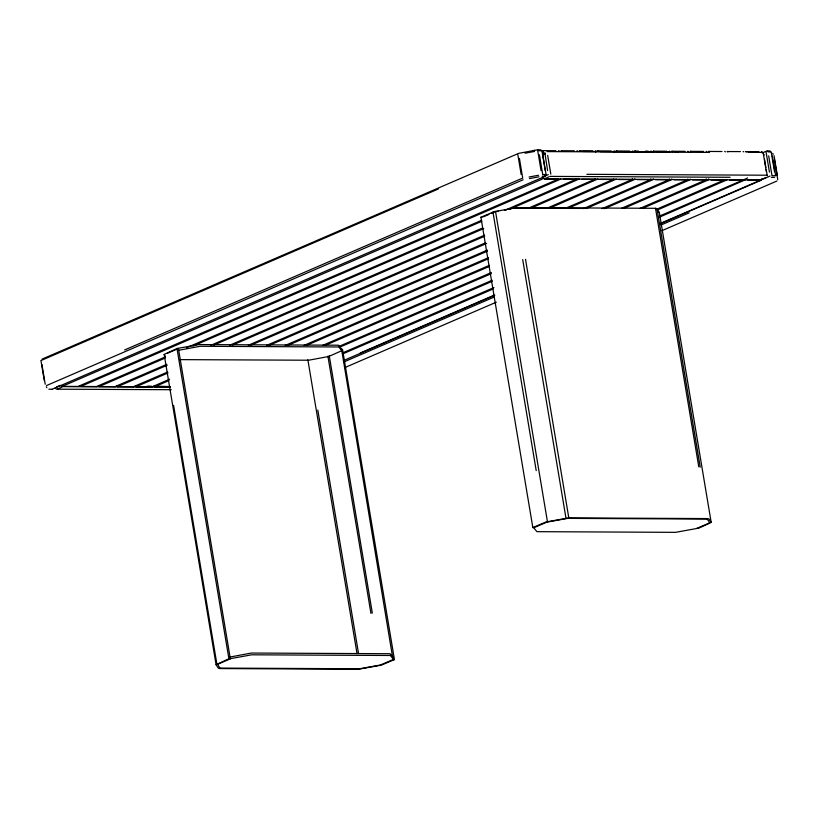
<?xml version="1.0" encoding="UTF-8"?>
<svg xmlns="http://www.w3.org/2000/svg" width="819" height="819" viewBox="0 0 819 819"><rect width="100%" height="100%" fill="white"/><g stroke="black" fill="none" stroke-linecap="round" stroke-linejoin="round"><path stroke-width="1.23" d="M632.432 178.798L632.012 179.576L565.12 208.456M634.889 178.808L634.469 179.586L567.577 208.476M650.89 178.89L650.47 179.668L583.578 208.548M653.347 178.9L652.927 179.678L586.035 208.569M669.348 178.982L668.928 179.76L602.037 208.64M671.805 178.992L671.385 179.77L604.494 208.65M687.796 179.074L687.376 179.852L621.662 208.231M690.263 179.085L689.844 179.863L624.129 208.241M544.87 154.197L544.87 153.102L547.604 170.536M394.441 659.602L381.265 665.182L358.466 669.256L219.84 668.57L218.386 668.263L216.083 664.7L164.169 354.422L176.986 348.505L199.099 344.564L338.431 345.208L341.503 348.925L393.018 659.592L380.374 664.997L359.572 668.775L220.946 668.089C219.615 668.089 217.23 664.741 218.284 663.994L230.927 658.578L251.73 654.801L390.356 655.487L393.427 659.203L393.018 659.592L394.441 659.602L342.516 349.314L341.093 349.314M216.083 664.7L228.91 658.783L230.334 658.793L178.409 348.505L167.465 353.235M659.152 212.5L656.961 208.61L655.507 208.302L516.881 207.617L494.082 211.681L480.907 217.27L532.831 527.559L534.254 527.559L546.897 522.153L567.7 518.376L706.326 519.062C707.657 519.062 710.042 522.409 708.978 523.167L696.345 528.572L675.542 532.35L536.916 531.664L533.845 527.948L534.254 527.559M659.264 212.162L711.189 522.45L698.361 528.368L696.938 528.368M542.413 157.258L543.703 153.583L542.874 150.594A1.372 0.86 -89.7 0 0 542.547 150.635L555.876 150.696M576.986 178.88L505.057 210.217M579.453 178.89L509.858 209.214M595.444 178.972L528.204 208.282M597.901 178.982L530.661 208.292M613.902 179.064L546.662 208.374M616.359 179.074L549.129 208.384M743.099 179.699L729.422 180.057M745.556 179.709L659.541 217.127M78 386.486L558.374 179.064M560.841 179.074L80.671 386.466L79.975 385.821M640.12 208.313L705.835 179.945L706.244 178.818M656.234 209.418L724.487 179.883M726.944 179.893L657.514 209.94M660.288 223.792L761.209 180.211L761.609 179.095M761.557 179.32L760.308 179.965L544.185 178.9L543.376 177.477M481.981 217.485L480.907 217.27M392.721 657.831L393.13 657.442L390.059 653.726L251.433 653.04L230.037 657.022M42.086 359.121L518.693 153.337L534.531 150.379M41.237 360.442L438.411 188.954M124.652 349.938L521.826 178.45M46.509 385.565L523.116 179.77M595.567 151.914L597.911 150.901A1.372 0.86 -89.7 0 1 598.249 150.87L598.72 151.535M56.521 386.957L60.289 385.329M544.522 176.249L548.29 174.621M52.314 389.189L545.3 176.249M61.517 385.739L62.224 386.373L542.188 179.136L542.598 178.02M57.299 389.138L62.142 387.039M544.185 178.9L549.037 176.812M614.025 152.006L616.369 150.993A1.372 0.86 -89.7 0 1 616.707 150.962L617.188 151.628M632.483 152.099L634.827 151.085A1.372 0.86 -89.7 0 1 635.165 151.054L635.636 151.72M483.425 216.81L488.902 214.445M491.093 213.503L494.379 212.08M96.458 386.568L165.274 356.92M186.374 347.819L481.705 220.291M98.434 385.913L99.13 386.558L165.121 358.067M193.018 346.017L481.767 221.345M114.916 386.66L166.759 364.342M210.688 345.372L482.586 227.979M116.892 386.005L117.588 386.65L167.158 365.243M213.82 345.096L483.804 228.532M133.374 386.752L167.619 372.031M229.811 345.178L484.633 235.155M135.35 386.097L136.046 386.742L168.028 372.932M232.279 345.188L484.664 236.21M147.338 386.158L151.341 386.179L152.047 386.814L169.646 379.217M248.27 345.27L485.513 242.833M153.798 386.189L154.504 386.834L168.888 380.62M250.727 345.28L486.609 243.438M266.728 345.362L487.346 250.102M269.185 345.372L487.459 251.126M285.186 345.454L488.441 257.688M287.889 345.352L488.431 258.763M304.146 345.321L489.312 265.366M306.347 345.444L489.301 266.451M762.254 152.948L766.953 150.921M322.604 345.413L491.369 272.543M325.727 345.137L491.339 273.638M642.577 208.333L708.302 179.955L708.701 178.839M339.383 346.232L492.239 280.231M339.496 347.256L492.199 281.316M342.577 352.907L493.97 287.541M659.428 216.103L747.082 178.255A1.822 1.147 -89.7 0 0 747.532 177.877M342.69 353.931L493.069 289.005M761.281 179.556L766.123 177.457M360.217 353.009L494.103 295.198M660.872 223.198L770.095 176.034M343.437 360.595L494.819 295.239M343.888 361.947L494.215 297.041M660.984 225.03L689.168 212.858M344.697 367.649L496.355 302.17M661.875 230.702L776.914 181.03M532.831 527.559L546.007 521.969L568.806 517.895L707.432 518.581L708.885 518.888L711.189 522.45M178.706 350.276L200.102 346.283L338.728 346.969L341.799 350.686L328.747 356.48L308.65 360.227L179.494 359.623M532.903 150.676L537.663 149.775M525.081 153.214L534.592 151.443M529.064 177.017L538.574 175.246M529.453 178.593L538.963 176.822M495.73 211.701L498.198 211.241M504.381 210.094L506.859 209.633M514.281 208.241L584.449 208.435M537.704 149.795L540.878 149.805M767.485 150.921L770.136 150.942M574.324 150.788L560.995 150.727A1.372 0.86 -89.7 0 1 561.332 150.686L561.742 151.116M592.782 150.88L579.453 150.809A1.372 0.86 -89.7 0 1 579.791 150.778L580.2 151.208M597.911 150.901L611.24 150.972M616.369 150.993L629.698 151.065M634.827 151.085L638.462 151.105M645.495 151.136L648.157 151.157M666.615 151.239L653.286 151.177A1.372 0.86 -89.7 0 1 653.613 151.136L654.094 151.812M685.073 151.331L671.734 151.269A1.372 0.86 -89.7 0 1 672.071 151.228L672.553 151.894M703.531 151.423L690.192 151.361A1.372 0.86 -89.7 0 1 690.53 151.32L691.011 151.986M721.979 151.515L708.65 151.454A1.372 0.86 -89.7 0 1 708.988 151.413L709.397 151.843M740.437 151.607L727.108 151.546A1.372 0.86 -89.7 0 1 727.446 151.505L727.856 151.935M758.896 151.699L745.566 151.628A1.372 0.86 -89.7 0 1 745.904 151.597L746.314 152.017M538.759 150.757L541.4 150.768M768.007 151.884L770.659 151.894M582.933 151.454L596.263 151.525L595.782 150.86A1.372 0.86 -89.7 0 0 595.454 150.891M600.03 151.648L654.903 151.924M656.766 151.822L670.096 151.884L669.614 151.218A1.372 0.86 -89.7 0 0 669.277 151.259M675.214 151.914L677.886 151.924M748.075 152.385L762.376 152.344L761.895 151.679A1.372 0.86 -89.7 0 0 761.557 151.71M547.041 151.597L709.131 152.395M543.683 153.225L545.464 153.235M586.834 174.324L766.942 175.215M543.263 174.56L545.915 174.57M772.522 175.686L775.163 175.696M542.127 176.228L544.778 176.249M771.385 177.365L774.559 177.375M550.01 176.392L730.108 177.283M544.85 179.146L558.179 179.218M563.308 179.238L576.637 179.31M581.766 179.33L595.096 179.392M600.225 179.422L613.554 179.484M618.683 179.515L632.012 179.576M637.141 179.607L650.47 179.668M655.589 179.699L668.928 179.76M674.047 179.781L687.376 179.852M692.505 179.873L705.835 179.945M710.964 179.965L724.293 180.037M747.88 180.149L761.209 180.211M157.801 386.21L169.891 386.578M62.224 386.373L78.215 386.455M80.671 386.466L96.673 386.548M99.13 386.558L115.131 386.64M117.588 386.65L133.589 386.732M136.046 386.742L152.047 386.814M154.504 386.834L170.495 386.906M170.536 387.152L63.114 386.619L60.903 385.8M57.002 389.199L171.232 389.69M48.864 389.209L52.047 389.23M743.109 151.617A1.372 0.86 -89.7 0 1 743.437 151.587L743.795 151.873M56.101 388.933L55.211 387.704M772.686 153.348L773.279 154.259M164.169 354.422L165.315 356.204M46.314 386.803L46.898 387.715M725.399 151.914L724.979 151.495A1.372 0.86 -89.7 0 0 724.651 151.525M706.94 151.832L706.531 151.402A1.372 0.86 -89.7 0 0 706.193 151.433M577.743 151.187L577.334 150.768A1.372 0.86 -89.7 0 0 576.996 150.798M559.285 151.095L558.875 150.676A1.372 0.86 -89.7 0 0 558.538 150.706M688.544 151.976L688.073 151.31A1.372 0.86 -89.7 0 0 687.735 151.351M651.637 151.791L651.156 151.126A1.372 0.86 -89.7 0 0 650.818 151.167M633.179 151.699L632.698 151.034A1.372 0.86 -89.7 0 0 632.37 151.075M614.721 151.617L614.24 150.942A1.372 0.86 -89.7 0 0 613.912 150.983M763.687 154.453L763.84 155.282L763.605 154.187M774.057 155.661L777.374 175.491M774.446 159.879L774.938 162.858M775.112 163.841L775.777 167.813M775.941 168.806L777.763 179.709M772.358 155.979L775.675 175.809M771.181 151.904L774.508 171.734M768.672 155.856L771.989 175.686M766.113 152.242L769.43 172.072M764.516 159.367L765.888 167.537M766.205 169.42L767.249 175.706M763.165 152.662L766.308 171.458M656.961 208.61L700.225 467.178M655.507 208.302L698.781 466.861M547.676 155.364L550.818 174.15M542.833 155.098L543.99 162.039M544.164 163.032L544.819 167.004M544.993 167.987L546.15 174.928M541.932 150.768L545.249 170.598M539.424 154.719L542.741 174.549M537.755 150.86L541.072 170.69M519.41 158.364L522.727 178.194M517.843 154.648L521.16 174.478M525.532 259.326L568.806 517.895M522.706 259.613L565.98 518.181M495.505 211.363L547.43 521.642M492.956 212.07L536.22 470.638M329.258 355.774L372.317 613.073M327.907 356.152L370.966 613.451M317.803 410.063L358.538 653.49M307.862 359.756L357.043 653.644M176.986 348.505L228.91 658.783M173.597 405.415L216.871 663.984M41.902 364.404L45.219 384.234M40.96 360.698L44.277 380.528"/></g></svg>
